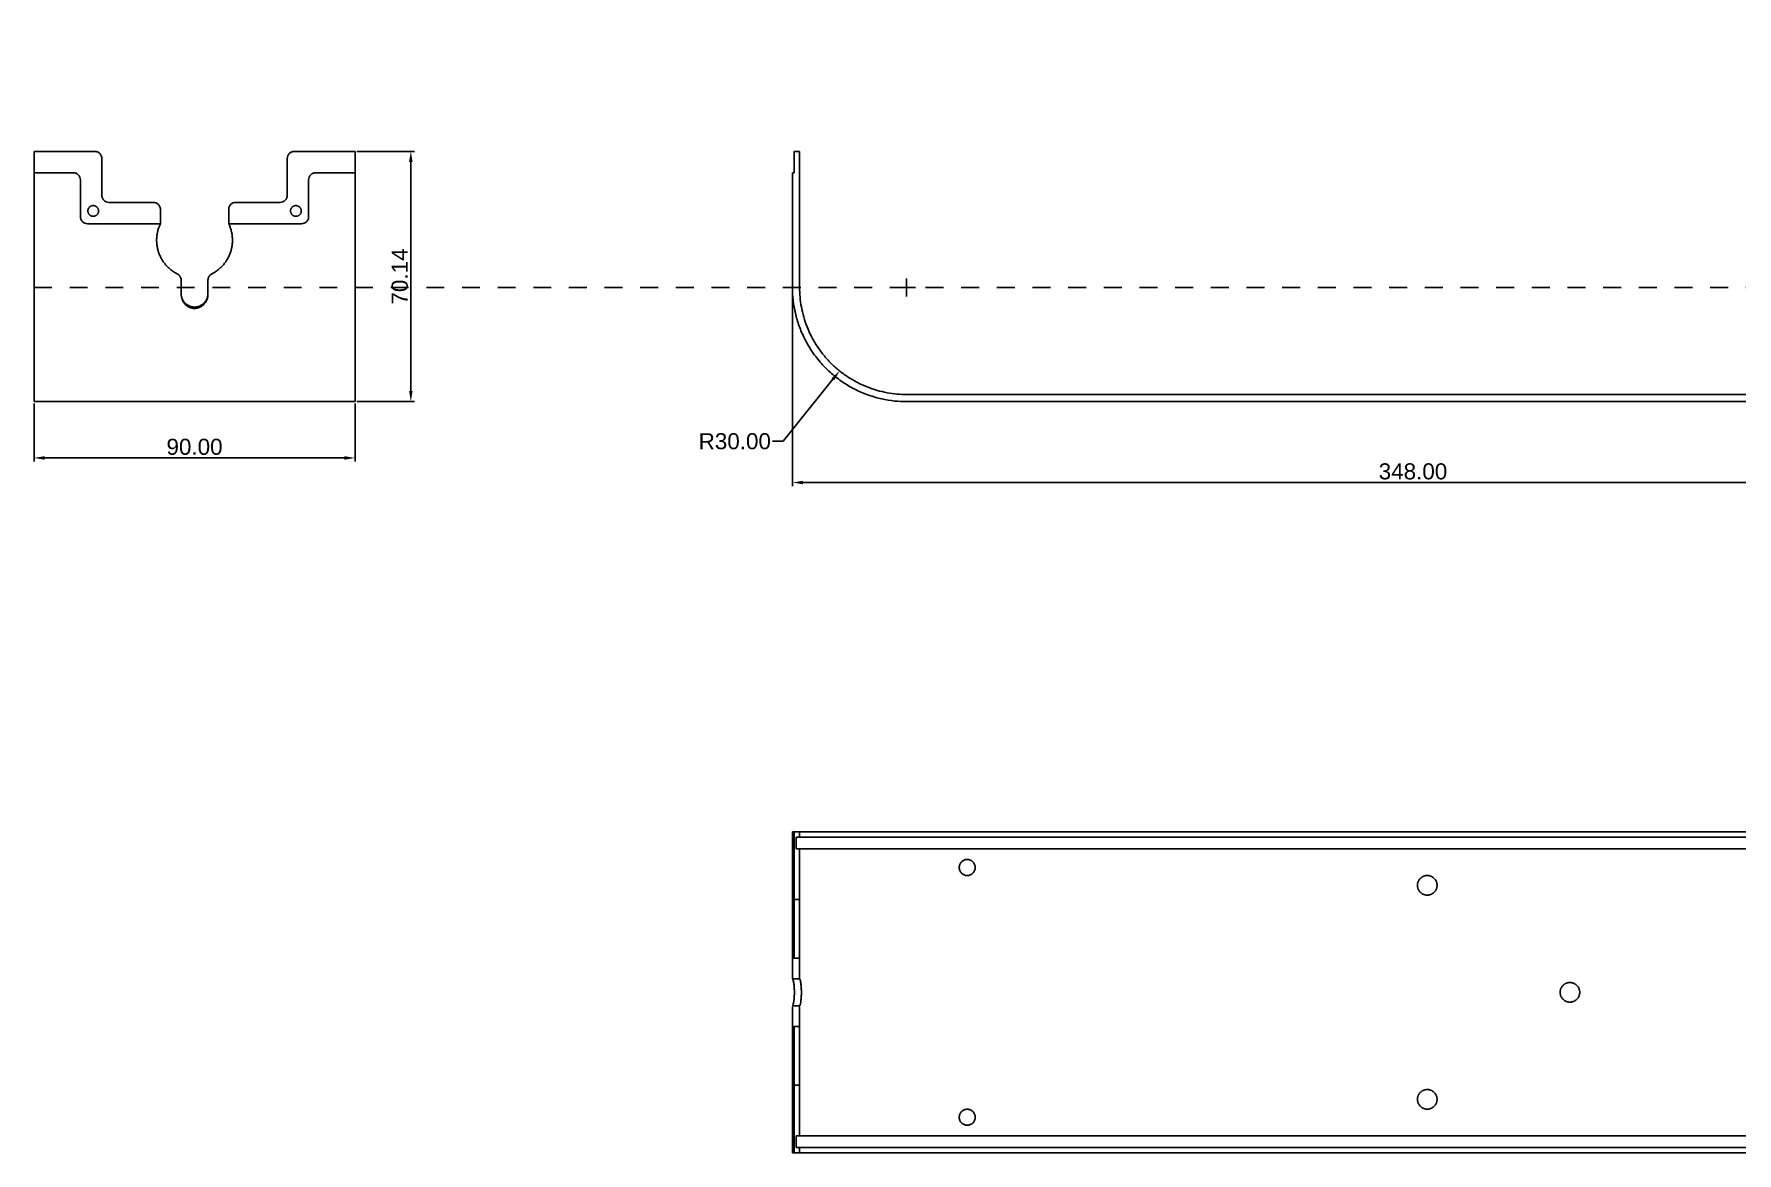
# Model space of a CAD drawing. Header units: millimetres. Extents: x 1430 to 4127, y -46 to 522.
# Drawn here: x 3357.2 to 3834.7, y -2.3 to 311.3 of the extents above; entities that cross this region are included whole.
import ezdxf

# ---------------------------------------------------------------- set-up
doc = ezdxf.new("R2010")
doc.units = ezdxf.units.MM
doc.header["$MEASUREMENT"] = 0
doc.linetypes.add('Tratteggiato', pattern=[10, 5, -5])
for name, color, linetype, true_color in [('2D', 7, 'Continuous', 0xfcfcfc), ('assi', 4, 'Tratteggiato', 0x00ffff), ('Quote e info', 96, 'Continuous', 0x007f00)]:
    doc.layers.add(name, color=color, linetype=linetype, true_color=true_color)
doc.styles.add('Arial', font='arial.ttf')
doc.dimstyles.new('Millimetro Piccolo', dxfattribs={"dimtxt": 4.5, "dimasz": 3, "dimexe": 1, "dimexo": 0.5, "dimgap": 0.8, "dimtad": 1, "dimtoh": 1, "dimzin": 1, "dimdsep": 46, "dimtxsty": 'Arial', "dimcen": 2.5, "dimadec": 1, "dimazin": 0, "dimtfac": 1, "dimtdec": 4, "dimtix": 1, "dimtmove": 1, "dimatfit": 3, "dimfxl": 1, "dimtolj": 1, "dimtzin": 1, "dimarcsym": 0})

# ---------------------------------------------------------------- blocks, each defined once
blk = doc.blocks.new('*D9')
at = {"layer": 'Defpoints', "color": 0, "transparency": 16777216}
for p in [(3601.88, 240.32), (3583.1, 216.93)]:
    blk.add_point(p, dxfattribs=at)
at = {"layer": 'Quote e info', "color": 0, "lineweight": -2, "transparency": 16777216}
for p, q in [((3599.38, 240.32), (3604.38, 240.32)), ((3601.88, 237.82), (3601.88, 242.82)), ((3567.25, 197.2), (3581.22, 214.59)), ((3564.25, 197.2), (3567.25, 197.2))]:
    blk.add_line(p, q, dxfattribs=at)
at = {"layer": 'Quote e info', "color": 0, "transparency": 16777216}
blk.add_solid([(3580.83, 214.91), (3581.61, 214.28), (3583.1, 216.93)], dxfattribs=at)
at = {"layer": 'Quote e info', "color": 0, "transparency": 16777216, "insert": (3553.71, 197.2), "char_height": 4.5, "attachment_point": 5, "style": 'Arial'}
blk.add_mtext('\\A1;R30.00', dxfattribs=at)
blk = doc.blocks.new('*D10')
at = {"layer": 'Defpoints', "color": 0, "transparency": 16777216}
for p in [(3447.22, 278.46), (3462.87, 278.46), (3447.22, 208.32)]:
    blk.add_point(p, dxfattribs=at)
at = {"layer": 'Quote e info', "color": 0, "lineweight": -2, "transparency": 16777216}
for p, q in [((3447.72, 278.46), (3463.87, 278.46)), ((3462.87, 211.32), (3462.87, 275.46)), ((3447.72, 208.32), (3463.87, 208.32))]:
    blk.add_line(p, q, dxfattribs=at)
at = {"layer": 'Quote e info', "color": 0, "transparency": 16777216}
for points in [[(3462.37, 275.46), (3463.37, 275.46), (3462.87, 278.46)], [(3462.37, 211.32), (3463.37, 211.32), (3462.87, 208.32)]]:
    blk.add_solid(points, dxfattribs=at)
at = {"layer": 'Quote e info', "color": 0, "transparency": 16777216, "insert": (3459.78, 243.39), "char_height": 4.5, "attachment_point": 5, "rotation": 90, "style": 'Arial'}
blk.add_mtext('\\A1;70.14', dxfattribs=at)
blk = doc.blocks.new('*D12')
at = {"layer": 'Defpoints', "color": 0, "transparency": 16777216}
for p in [(3569.88, 240.32), (3917.88, 240.32), (3917.88, 185.65)]:
    blk.add_point(p, dxfattribs=at)
at = {"layer": 'Quote e info', "color": 0, "lineweight": -2, "transparency": 16777216}
for p, q in [((3569.88, 239.82), (3569.88, 184.65)), ((3917.88, 239.82), (3917.88, 184.65)), ((3572.88, 185.65), (3914.88, 185.65))]:
    blk.add_line(p, q, dxfattribs=at)
at = {"layer": 'Quote e info', "color": 0, "transparency": 16777216}
for points in [[(3572.88, 186.15), (3572.88, 185.15), (3569.88, 185.65)], [(3914.88, 186.15), (3914.88, 185.15), (3917.88, 185.65)]]:
    blk.add_solid(points, dxfattribs=at)
at = {"layer": 'Quote e info', "color": 0, "transparency": 16777216, "insert": (3743.88, 188.75), "char_height": 4.5, "attachment_point": 5, "style": 'Arial'}
blk.add_mtext('\\A1;348.00', dxfattribs=at)
blk = doc.blocks.new('*D13')
at = {"layer": 'Defpoints', "color": 0, "transparency": 16777216}
for p in [(3357.22, 208.32), (3447.22, 208.32), (3447.22, 192.54)]:
    blk.add_point(p, dxfattribs=at)
at = {"layer": 'Quote e info', "color": 0, "lineweight": -2, "transparency": 16777216}
for p, q in [((3357.22, 207.82), (3357.22, 191.54)), ((3447.22, 207.82), (3447.22, 191.54)), ((3360.22, 192.54), (3444.22, 192.54))]:
    blk.add_line(p, q, dxfattribs=at)
at = {"layer": 'Quote e info', "color": 0, "transparency": 16777216}
for points in [[(3360.22, 193.04), (3360.22, 192.04), (3357.22, 192.54)], [(3444.22, 193.04), (3444.22, 192.04), (3447.22, 192.54)]]:
    blk.add_solid(points, dxfattribs=at)
at = {"layer": 'Quote e info', "color": 0, "transparency": 16777216, "insert": (3402.22, 195.64), "char_height": 4.5, "attachment_point": 5, "style": 'Arial'}
blk.add_mtext('\\A1;90.00', dxfattribs=at)

msp = doc.modelspace()

# ---------------------------------------------------------------- linework, layer by layer
at = {"layer": '2D'}
for points, weights, knots in [([(3569.882, 272.465), (3569.882, 270.965), (3569.882, 269.465), (3569.882, 254.893), (3569.882, 240.321), (3569.882, 208.321), (3601.882, 208.321), (3743.882, 208.321), (3885.882, 208.321), (3917.882, 208.321), (3917.882, 240.321), (3917.882, 254.893), (3917.882, 269.465), (3917.882, 290.405), (3917.882, 311.344)], [1, 1, 1, 1, 1, 0.707106781187, 1, 1, 1, 0.707106781187, 1, 1, 1, 1, 1], [-898.1648735, -898.1648735, -898.1648735, -895.1648728, -895.1648728, -866.0208976, -866.0208976, -815.7554152, -815.7554152, -531.7554152, -531.7554152, -481.4899327, -481.4899327, -452.3459575, -452.3459575, -410.4664728, -410.4664728, -410.4664728]), ([(3375.309, 261.763), (3375.309, 263.263), (3373.809, 263.263), (3372.309, 263.263), (3372.309, 261.763), (3372.309, 260.263), (3373.809, 260.263), (3375.309, 260.263), (3375.309, 261.763)], [1, 0.707106781187, 1, 0.707106781187, 1, 0.707106781187, 1, 0.707106781187, 1], [0, 0, 0, 2.3561945, 2.3561945, 4.712389, 4.712389, 7.0685835, 7.0685835, 9.424778, 9.424778, 9.424778]), ([(3429.137, 261.763), (3429.137, 263.263), (3430.637, 263.263), (3432.137, 263.263), (3432.137, 261.763), (3432.137, 260.263), (3430.637, 260.263), (3429.137, 260.263), (3429.137, 261.763)], [1, 0.707106781187, 1, 0.707106781187, 1, 0.707106781187, 1, 0.707106781187, 1], [0, 0, 0, 2.3561945, 2.3561945, 4.712389, 4.712389, 7.0685835, 7.0685835, 9.424778, 9.424778, 9.424778]), ([(3398.474, 238.5), (3398.543, 234.821), (3402.223, 234.821), (3405.903, 234.821), (3405.972, 238.5)], [1, 0.713749212445, 1, 0.713749212445, 1], [0, 0, 0, 5.8196931, 5.8196931, 11.6393863, 11.6393863, 11.6393863]), ([(3750.632, 72.754), (3750.632, 75.504), (3747.882, 75.504), (3745.132, 75.504), (3745.132, 72.754), (3745.132, 70.004), (3747.882, 70.004), (3750.632, 70.004), (3750.632, 72.754)], [1, 0.707106781187, 1, 0.707106781187, 1, 0.707106781187, 1, 0.707106781187, 1], [0, 0, 0, 4.3196899, 4.3196899, 8.6393798, 8.6393798, 12.9590697, 12.9590697, 17.2787596, 17.2787596, 17.2787596]), ([(3790.632, 42.754), (3790.632, 45.504), (3787.882, 45.504), (3785.132, 45.504), (3785.132, 42.754), (3785.132, 40.004), (3787.882, 40.004), (3790.632, 40.004), (3790.632, 42.754)], [1, 0.707106781187, 1, 0.707106781187, 1, 0.707106781187, 1, 0.707106781187, 1], [0, 0, 0, 4.3196899, 4.3196899, 8.6393798, 8.6393798, 12.9590697, 12.9590697, 17.2787596, 17.2787596, 17.2787596]), ([(3750.632, 12.754), (3750.632, 15.504), (3747.882, 15.504), (3745.132, 15.504), (3745.132, 12.754), (3745.132, 10.004), (3747.882, 10.004), (3750.632, 10.004), (3750.632, 12.754)], [1, 0.707106781187, 1, 0.707106781187, 1, 0.707106781187, 1, 0.707106781187, 1], [0, 0, 0, 4.3196899, 4.3196899, 8.6393798, 8.6393798, 12.9590697, 12.9590697, 17.2787596, 17.2787596, 17.2787596])]:
    msp.add_rational_spline(points, weights, degree=2, knots=knots, dxfattribs=at)
for points, degree in [([(3374.223, 278.465), (3365.723, 278.465), (3357.223, 278.465)], 2), ([(3357.223, 272.465), (3357.223, 275.465), (3357.223, 278.465)], 2), ([(3430.223, 278.465), (3438.723, 278.465), (3447.223, 278.465)], 2), ([(3447.223, 278.465), (3447.223, 275.465), (3447.223, 272.465)], 2), ([(3570.382, 278.465), (3571.132, 278.465), (3571.882, 278.465)], 2), ([(3570.382, 278.465), (3570.382, 275.465), (3570.382, 272.465)], 2), ([(3571.882, 278.465), (3571.882, 275.465), (3571.882, 272.465)], 2), ([(3357.223, 208.321), (3357.223, 240.393), (3357.223, 272.465)], 2), ([(3368.223, 272.465), (3362.723, 272.465), (3357.223, 272.465)], 2), ([(3376.223, 266.177), (3376.223, 271.321), (3376.223, 276.465)], 2), ([(3428.223, 266.177), (3428.223, 271.321), (3428.223, 276.465)], 2), ([(3436.223, 272.465), (3441.723, 272.465), (3447.223, 272.465)], 2), ([(3447.223, 272.465), (3447.223, 240.393), (3447.223, 208.321)], 2), ([(3569.882, 272.465), (3570.132, 272.465), (3570.382, 272.465)], 2), ([(3571.882, 272.465), (3571.882, 256.393), (3571.882, 240.321)], 2), ([(3370.223, 260.177), (3370.223, 265.321), (3370.223, 270.465)], 2), ([(3434.223, 260.177), (3434.223, 265.321), (3434.223, 270.465)], 2), ([(3390.648, 264.177), (3384.436, 264.177), (3378.223, 264.177)], 2), ([(3413.798, 264.177), (3420.01, 264.177), (3426.223, 264.177)], 2), ([(3392.648, 258.177), (3382.436, 258.177), (3372.223, 258.177)], 2), ([(3392.648, 258.177), (3392.648, 260.177), (3392.648, 262.177)], 2), ([(3411.798, 258.177), (3411.798, 260.177), (3411.798, 262.177)], 2), ([(3411.798, 258.177), (3422.01, 258.177), (3432.223, 258.177)], 2), ([(3398.476, 238.305), (3398.476, 238.368), (3398.475, 238.431)], 2), ([(3405.97, 238.431), (3405.97, 238.368), (3405.969, 238.305)], 2), ([(3601.882, 210.321), (3743.882, 210.321), (3885.882, 210.321)], 2), ([(3357.223, 208.321), (3402.223, 208.321), (3447.223, 208.321)], 2), ([(3569.882, 76.744), (3569.882, 82.244), (3569.882, 87.744)], 2), ([(3569.882, 87.744), (3570.132, 87.744), (3570.382, 87.744)], 2), ([(3570.382, 87.744), (3571.132, 87.744), (3571.882, 87.744)], 2), ([(3570.382, 70.744), (3570.382, 79.244), (3570.382, 87.744)], 2), ([(3570.882, 86.264), (3570.882, 84.614), (3570.882, 82.964)], 2), ([(3571.882, 86.264), (3571.382, 86.264), (3570.882, 86.264)], 2), ([(3571.882, 86.264), (3571.882, 87.004), (3571.882, 87.744)], 2), ([(3915.882, 87.744), (3743.882, 87.744), (3571.883, 87.744)], 2), ([(3571.885, 86.264), (3686.551, 86.264), (3801.216, 86.264), (3915.882, 86.264)], 3), ([(3570.882, 82.964), (3571.382, 82.964), (3571.882, 82.964)], 2), ([(3571.882, 70.744), (3571.882, 76.854), (3571.882, 82.964)], 2), ([(3569.882, 76.744), (3569.882, 75.744), (3569.882, 74.744)], 2), ([(3569.882, 74.744), (3569.882, 73.744), (3569.882, 72.744)], 2), ([(3569.882, 74.744), (3570.132, 74.744), (3570.382, 74.744)], 2), ([(3569.882, 52.318), (3569.882, 62.531), (3569.882, 72.744)], 2), ([(3570.382, 70.744), (3570.382, 70.077), (3570.382, 69.41), (3570.382, 68.744)], 3), ([(3570.382, 68.744), (3570.382, 68.077), (3570.382, 67.41), (3570.382, 66.744)], 3), ([(3570.382, 68.744), (3571.132, 68.744), (3571.882, 68.744)], 2), ([(3571.882, 70.744), (3571.882, 69.744), (3571.882, 68.744)], 2), ([(3571.882, 68.744), (3571.882, 67.744), (3571.882, 66.744)], 2), ([(3570.382, 54.318), (3570.382, 60.531), (3570.382, 66.744)], 2), ([(3571.882, 54.318), (3571.882, 60.531), (3571.882, 66.744)], 2), ([(3570.382, 52.318), (3570.382, 52.985), (3570.382, 53.652), (3570.382, 54.318)], 3), ([(3571.882, 52.318), (3571.882, 53.318), (3571.882, 54.318)], 2), ([(3569.882, 47.583), (3569.882, 49.951), (3569.882, 52.318)], 2), ([(3569.882, 52.318), (3570.132, 52.318), (3570.382, 52.318)], 2), ([(3570.382, 52.318), (3571.132, 52.318), (3571.882, 52.318)], 2), ([(3571.882, 47.583), (3571.882, 49.951), (3571.882, 52.318)], 2), ([(3569.882, 46.756), (3569.882, 47.169), (3569.882, 47.583)], 2), ([(3569.882, 46.756), (3569.882, 46.625), (3569.882, 46.494)], 2), ([(3571.882, 46.494), (3570.882, 46.494), (3569.882, 46.494)], 2), ([(3571.882, 46.756), (3571.882, 47.169), (3571.882, 47.583)], 2), ([(3569.882, 38.993), (3570.882, 38.993), (3571.881, 38.993)], 2), ([(3569.882, 37.905), (3569.882, 38.318), (3569.882, 38.732)], 2), ([(3571.882, 37.905), (3571.882, 38.318), (3571.882, 38.732)], 2), ([(3569.882, 33.169), (3569.882, 35.537), (3569.882, 37.905)], 2), ([(3571.882, 33.169), (3571.882, 35.537), (3571.882, 37.905)], 2), ([(3569.882, 33.169), (3569.882, 22.956), (3569.882, 12.744)], 2), ([(3569.882, 33.169), (3570.132, 33.169), (3570.382, 33.169)], 2), ([(3570.382, 33.169), (3570.382, 32.502), (3570.382, 31.836), (3570.382, 31.169)], 3), ([(3570.382, 33.169), (3571.132, 33.169), (3571.882, 33.169)], 2), ([(3570.382, 31.169), (3570.382, 24.956), (3570.382, 18.744)], 2), ([(3571.882, 33.169), (3571.882, 32.169), (3571.882, 31.169)], 2), ([(3571.882, 31.169), (3571.882, 24.956), (3571.882, 18.744)], 2), ([(3570.382, 16.744), (3570.382, 17.744), (3570.382, 18.744)], 2), ([(3570.382, 16.744), (3571.132, 16.744), (3571.882, 16.744)], 2), ([(3570.382, 14.744), (3570.382, 15.743), (3570.382, 16.743)], 2), ([(3570.382, 14.744), (3570.382, 6.244), (3570.382, -2.256)], 2), ([(3571.882, 16.744), (3571.882, 17.744), (3571.882, 18.744)], 2), ([(3571.882, 14.744), (3571.882, 15.744), (3571.882, 16.744)], 2), ([(3571.882, 14.744), (3571.882, 8.644), (3571.882, 2.544)], 2), ([(3569.882, 10.744), (3569.882, 11.41), (3569.882, 12.077), (3569.882, 12.744)], 3), ([(3569.882, 8.744), (3569.882, 9.41), (3569.882, 10.077), (3569.882, 10.744)], 3), ([(3569.882, 10.744), (3570.132, 10.744), (3570.382, 10.744)], 2), ([(3569.882, 8.744), (3569.882, 3.244), (3569.882, -2.256)], 2), ([(3570.882, 2.544), (3570.882, 0.894), (3570.882, -0.756)], 2), ([(3571.882, 2.544), (3571.382, 2.544), (3570.882, 2.544)], 2), ([(3569.882, -2.256), (3570.132, -2.256), (3570.382, -2.256)], 2), ([(3570.382, -2.256), (3571.132, -2.256), (3571.882, -2.256)], 2), ([(3570.882, -0.756), (3571.382, -0.756), (3571.882, -0.756)], 2), ([(3915.879, -0.756), (3801.213, -0.756), (3686.547, -0.756), (3571.881, -0.756)], 3), ([(3571.882, -0.756), (3571.882, -1.506), (3571.882, -2.256)], 2), ([(3571.882, -2.256), (3743.881, -2.256), (3915.88, -2.256)], 2)]:
    msp.add_open_spline(points, degree=degree, dxfattribs=at)
for points, knots in [([(3374.223, 278.465), (3374.355, 278.465), (3374.616, 278.439), (3375.12, 278.287), (3375.674, 277.916), (3376.12, 277.251), (3376.223, 276.727), (3376.223, 276.465)], [0, 0, 0, 0, 0.3945844, 0.7855265, 1.5710104, 2.3564944, 3.1420208, 3.1420208, 3.1420208, 3.1420208]), ([(3430.223, 278.465), (3430.091, 278.465), (3429.83, 278.439), (3429.326, 278.287), (3428.772, 277.916), (3428.326, 277.251), (3428.223, 276.727), (3428.223, 276.465)], [0, 0, 0, 0, 0.3945844, 0.7855265, 1.5710104, 2.3564944, 3.1420208, 3.1420208, 3.1420208, 3.1420208]), ([(3368.223, 272.465), (3368.355, 272.465), (3368.616, 272.439), (3369.12, 272.287), (3369.674, 271.916), (3370.12, 271.251), (3370.223, 270.727), (3370.223, 270.465)], [0, 0, 0, 0, 0.3945844, 0.7855265, 1.5710104, 2.3564944, 3.1420208, 3.1420208, 3.1420208, 3.1420208]), ([(3436.223, 272.465), (3436.091, 272.465), (3435.83, 272.439), (3435.326, 272.287), (3434.772, 271.916), (3434.326, 271.251), (3434.223, 270.727), (3434.223, 270.465)], [0, 0, 0, 0, 0.3945844, 0.7855265, 1.5710104, 2.3564944, 3.1420208, 3.1420208, 3.1420208, 3.1420208]), ([(3376.223, 266.177), (3376.223, 266.045), (3376.248, 265.784), (3376.401, 265.28), (3376.772, 264.726), (3377.437, 264.28), (3377.961, 264.177), (3378.223, 264.177)], [0, 0, 0, 0, 0.3945844, 0.7855265, 1.5710104, 2.3564943, 3.1420208, 3.1420208, 3.1420208, 3.1420208]), ([(3392.648, 262.177), (3392.648, 262.309), (3392.623, 262.57), (3392.47, 263.074), (3392.099, 263.628), (3391.434, 264.074), (3390.91, 264.177), (3390.648, 264.177)], [0, 0, 0, 0, 0.3945845, 0.7855266, 1.5710104, 2.3564943, 3.1420208, 3.1420208, 3.1420208, 3.1420208]), ([(3411.798, 262.177), (3411.798, 262.309), (3411.823, 262.57), (3411.976, 263.074), (3412.347, 263.628), (3413.012, 264.074), (3413.536, 264.177), (3413.798, 264.177)], [0, 0, 0, 0, 0.3945845, 0.7855266, 1.5710104, 2.3564942, 3.1420208, 3.1420208, 3.1420208, 3.1420208]), ([(3428.223, 266.177), (3428.223, 266.045), (3428.197, 265.784), (3428.045, 265.28), (3427.674, 264.726), (3427.009, 264.28), (3426.485, 264.177), (3426.223, 264.177)], [0, 0, 0, 0, 0.3945844, 0.7855265, 1.5710104, 2.3564943, 3.1420208, 3.1420208, 3.1420208, 3.1420208]), ([(3370.223, 260.177), (3370.223, 260.045), (3370.248, 259.784), (3370.401, 259.28), (3370.772, 258.726), (3371.437, 258.28), (3371.961, 258.177), (3372.223, 258.177)], [0, 0, 0, 0, 0.3945844, 0.7855265, 1.5710104, 2.3564943, 3.1420208, 3.1420208, 3.1420208, 3.1420208]), ([(3434.223, 260.177), (3434.223, 260.045), (3434.197, 259.784), (3434.045, 259.28), (3433.674, 258.726), (3433.009, 258.28), (3432.485, 258.177), (3432.223, 258.177)], [0, 0, 0, 0, 0.3945844, 0.7855265, 1.5710104, 2.3564943, 3.1420208, 3.1420208, 3.1420208, 3.1420208]), ([(3398.211, 243.321), (3398.287, 243.188), (3398.409, 242.902), (3398.472, 242.531), (3398.474, 242.239), (3398.472, 241.021), (3398.473, 239.782), (3398.473, 238.602), (3398.473, 238.352), (3398.497, 237.728), (3398.752, 236.779), (3399.381, 235.764), (3400.193, 235.026), (3401.171, 234.559), (3402.223, 234.403), (3403.275, 234.559), (3404.253, 235.026), (3405.065, 235.764), (3405.695, 236.778), (3405.948, 237.728), (3405.974, 238.357), (3405.973, 238.605), (3405.973, 239.785), (3405.973, 241.018), (3405.972, 242.239), (3405.973, 242.531), (3406.037, 242.902), (3406.159, 243.188), (3406.235, 243.321)], [0, 0, 0, 0, 0.459854, 0.9271091, 1.1195906, 1.3374238, 4.5801854, 4.8365119, 4.8773919, 5.3313393, 6.7063806, 7.7859279, 8.8822809, 9.9633085, 11.0010666, 12.0388204, 13.1198433, 14.2161926, 15.2957378, 16.6707769, 17.1247302, 17.1826585, 17.4128348, 20.6647089, 20.8825425, 21.075024, 21.5422791, 22.0021331, 22.0021331, 22.0021331, 22.0021331]), ([(3571.882, 82.964), (3571.882, 82.964), (3571.882, 82.964), (3571.881, 82.964), (3686.547, 82.964), (3801.213, 82.964), (3915.879, 82.964)], [0, 0, 0, 0, 0.0000204, 0.0000424, 0.0001594, 343.997268, 343.997268, 343.997268, 343.997268]), ([(3618.882, 79.994), (3618.582, 79.994), (3617.992, 79.875), (3617.251, 79.374), (3616.75, 78.633), (3616.571, 77.744), (3616.75, 76.855), (3617.251, 76.113), (3617.992, 75.612), (3618.882, 75.433), (3619.771, 75.612), (3620.512, 76.113), (3621.013, 76.854), (3621.192, 77.744), (3621.013, 78.633), (3620.512, 79.374), (3619.771, 79.875), (3619.181, 79.994), (3618.882, 79.994)], [0, 0, 0, 0, 0.8992418, 1.7669393, 2.6346365, 3.533878, 4.4331194, 5.3008168, 6.1685141, 7.0677556, 7.9669971, 8.8346944, 9.7023918, 10.6016333, 11.5008747, 12.3685719, 13.2362693, 14.1355112, 14.1355112, 14.1355112, 14.1355112]), ([(3569.936, 46.493), (3569.943, 46.492), (3569.956, 46.483), (3569.984, 46.443), (3570.018, 46.356), (3570.062, 46.216), (3570.128, 45.95), (3570.207, 45.545), (3570.314, 44.829), (3570.401, 43.886), (3570.436, 42.744), (3570.401, 41.601), (3570.313, 40.658), (3570.207, 39.942), (3570.128, 39.538), (3570.062, 39.271), (3570.019, 39.131), (3569.984, 39.044), (3569.956, 39.004), (3569.943, 38.995), (3569.936, 38.994)], [0, 0, 0, 0, 0.0194871, 0.0471311, 0.1461706, 0.2985723, 0.4875072, 0.9694414, 1.5343091, 2.658332, 3.8098303, 4.9613238, 6.0853431, 6.6502111, 7.1321468, 7.3210832, 7.4734854, 7.5731674, 7.6005716, 7.6196602, 7.6196602, 7.6196602, 7.6196602]), ([(3571.882, 46.756), (3571.882, 46.668), (3571.882, 46.581), (3571.881, 46.494), (3571.898, 46.494), (3571.917, 46.494), (3571.94, 46.493), (3571.952, 46.482), (3571.966, 46.462), (3571.984, 46.424), (3572.014, 46.345), (3572.079, 46.116), (3572.164, 45.689), (3572.278, 44.922), (3572.367, 43.923), (3572.403, 42.701), (3572.363, 41.471), (3572.263, 40.446), (3572.159, 39.778), (3572.09, 39.436), (3572.043, 39.24), (3572, 39.101), (3571.97, 39.03), (3571.949, 39.001), (3571.939, 38.994), (3571.916, 38.994), (3571.898, 38.994), (3571.881, 38.994)], [0, 0, 0, 0, 0.2623499, 0.2625887, 0.2626948, 0.3123965, 0.3189958, 0.333566, 0.3558516, 0.3960148, 0.4582427, 0.6097687, 1.1090255, 1.7634482, 2.9344196, 4.11766, 5.4274198, 6.6258241, 7.205699, 7.4533867, 7.6743231, 7.8104172, 7.8885524, 7.9049017, 7.9171831, 7.9229228, 7.9725883, 7.9725883, 7.9725883, 7.9725883]), ([(3618.882, 9.994), (3618.582, 9.994), (3617.992, 9.875), (3617.251, 9.374), (3616.75, 8.633), (3616.571, 7.744), (3616.75, 6.855), (3617.251, 6.113), (3617.992, 5.612), (3618.882, 5.433), (3619.771, 5.612), (3620.512, 6.113), (3621.013, 6.854), (3621.192, 7.744), (3621.013, 8.633), (3620.512, 9.374), (3619.771, 9.875), (3619.181, 9.994), (3618.882, 9.994)], [0, 0, 0, 0, 0.8992416, 1.766939, 2.6346364, 3.533878, 4.4331195, 5.3008169, 6.1685142, 7.0677557, 7.9669972, 8.8346945, 9.7023919, 10.6016333, 11.500875, 12.3685724, 13.2362698, 14.1355114, 14.1355114, 14.1355114, 14.1355114]), ([(3915.882, 2.544), (3915.806, 2.544), (3801.141, 2.544), (3686.475, 2.544), (3571.885, 2.544)], [0, 0, 0, 0, 0.2262682, 343.9969623, 343.9969623, 343.9969623, 343.9969623])]:
    msp.add_open_spline(points, degree=3, knots=knots, dxfattribs=at)
for points, weights in [([(3397.384, 244.112), (3388.153, 248.834), (3392.648, 258.177)], [1, 0.715701014461, 1]), ([(3411.798, 258.177), (3416.293, 248.834), (3407.062, 244.112)], [1, 0.715700958593, 1]), ([(3398.211, 243.321), (3397.915, 243.84), (3397.384, 244.112)], [1, 0.958216313484, 1]), ([(3407.062, 244.112), (3406.531, 243.84), (3406.235, 243.321)], [1, 0.958216338347, 1]), ([(3571.882, 240.321), (3571.882, 210.321), (3601.882, 210.321)], [1, 0.707106781187, 1])]:
    msp.add_rational_spline(points, weights, degree=2, dxfattribs=at)
at = {"layer": 'assi'}
msp.add_lwpolyline([(3357.223, 240.321), (4126.984, 240.321)], dxfattribs=at)

# ---------------------------------------------------------------- dimensions: what is measured, and where the dimension line sits
at = {"layer": 'Quote e info'}
dim = msp.add_linear_dim(base=(3462.873, 278.465), p1=(3447.223, 208.321), p2=(3447.223, 278.465), angle=90, dimstyle='Millimetro Piccolo', dxfattribs=at)
dim.commit()
dim.dimension.update_dxf_attribs({"geometry": '*D10', "text_midpoint": (3459.776, 243.393)})
dim = msp.add_radius_dim(center=(3601.882, 240.321), mpoint=(3583.096, 216.931), dimstyle='Millimetro Piccolo', override={"dimtad": 0, "dimtofl": 0}, dxfattribs=at)
dim.commit()
dim.dimension.update_dxf_attribs({"geometry": '*D9', "text_midpoint": (3567.246, 197.197), "dimtype": 164})
for base, p1, p2, picture, middle in [((3917.882, 185.651), (3569.882, 240.321), (3917.882, 240.321), '*D12', (3743.882, 188.75)), ((3447.223, 192.541), (3357.223, 208.321), (3447.223, 208.321), '*D13', (3402.223, 195.638))]:
    dim = msp.add_linear_dim(base=base, p1=p1, p2=p2, dimstyle='Millimetro Piccolo', dxfattribs=at)
    dim.commit()
    dim.dimension.update_dxf_attribs({"geometry": picture, "text_midpoint": middle})

doc.saveas('drawing.dxf')
